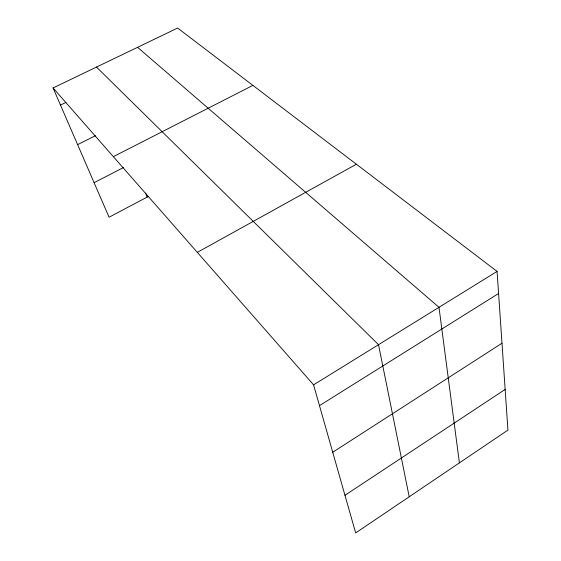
<?xml version="1.0" encoding="UTF-8"?>
<svg xmlns="http://www.w3.org/2000/svg" width="561" height="561" viewBox="0 0 561 561"><rect width="100%" height="100%" fill="white"/><g stroke="black" fill="none" stroke-linecap="round" stroke-linejoin="round"><path stroke-width="0.84" d="M344.966 495.293L505.145 389.439M332.729 452.25L501.99 343.227M319.482 405.638L498.589 293.494M497.081 271.405L507.929 430.091L355.674 532.95L313.571 384.846L497.081 271.405L177.627 28.05L53.071 87.958L109.065 217.226L148.679 196.287M197.332 252.366L356.382 164.219M94.101 182.683L123.525 167.508M113.35 156.652L252.885 85.384M77.628 144.64L95.447 135.706M60.49 105.082L65.925 102.439M137.564 47.32L438.99 307.316L459.396 462.874M96.492 67.075L378.521 344.692L409.207 496.78M53.071 87.958L313.571 384.846M145.565 193.054L147.143 197.1"/></g></svg>
